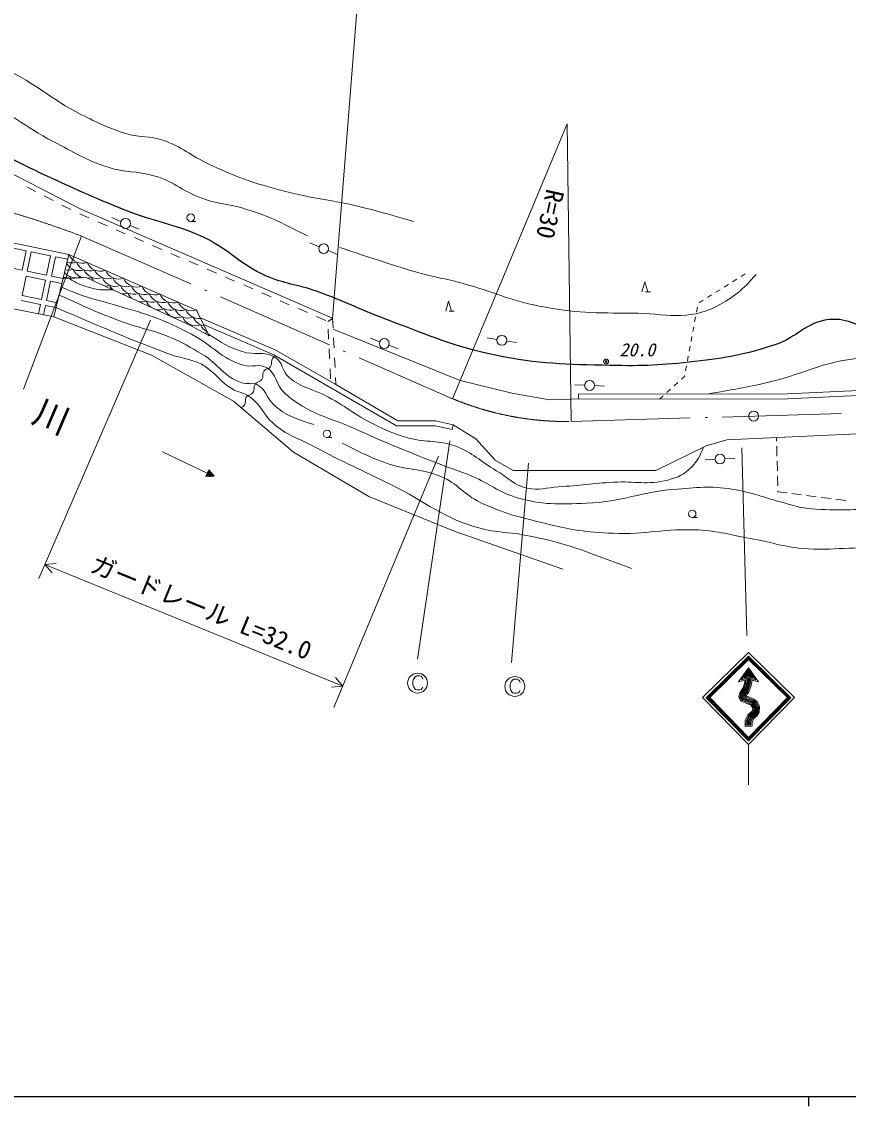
# Model space of a CAD drawing. Units: millimetres, scale not verified. Extents: x 40000 to 680000, y 20000 to 380000.
# Drawn here: x 88751 to 172003, y 204000 to 313252 of the extents above; entities that cross this region are included whole.
import ezdxf
from ezdxf.enums import TextEntityAlignment as Align

# ---------------------------------------------------------------- set-up
doc = ezdxf.new("R2010")
doc.units = ezdxf.units.MM
doc.header["$LTSCALE"] = 1000
doc.header["$PDMODE"] = 32
doc.header["$PDSIZE"] = 500
doc.linetypes.add('LONG_DASHED_DOTTED', pattern=[15.25, 12, -1.5, 0.25, -1.5])
for name, color, linetype, lineweight in [('M-BGD', 7, 'Continuous', 13), ('M-BMK', 2, 'LONG_DASHED_DOTTED', 13), ('M-STR-HTXT', 7, 'Continuous', 13), ('M-STR-STRC', 7, 'Continuous', 13), ('M-TTL-BAND', 7, 'Continuous', 25)]:
    doc.layers.add(name, color=color, linetype=linetype, lineweight=lineweight)
doc.layers.add('M-BMK-HTXT', color=7, linetype='Continuous')
doc.styles.add('ＭＳ ゴシック', font='')
doc.styles.get('ＭＳ ゴシック').set_extended_font_data('MS Gothic')

msp = doc.modelspace()

# ---------------------------------------------------------------- hatches: boundary and pattern name
at = {"layer": 'M-STR-STRC'}
h = msp.add_hatch(dxfattribs=at)
h.set_pattern_fill('USER', color=256, style=0, pattern_type=2)
h.set_pattern_definition([(89.4106, (157682, 245160), (-199.9894, 2.0572), []), (89.4106, (157682, 254881), (-199.9894, 2.0572), [])])
h.paths.add_polyline_path([(157682, 245160), (161957, 249347), (166230, 245160), (161957, 240800), (157682, 245160), (158043, 245163), (161957, 248997), (165869, 245163), (161957, 241157), (158043, 245163)])

# ---------------------------------------------------------------- linework, layer by layer
at = {"layer": 'M-BGD'}
for p, q in [((85055, 299343), (94584, 294434)), ((89252, 296618), (90141, 296160)), ((91030, 295702), (91919, 295244)), ((72653, 294072), (93507, 289804)), ((92808, 294786), (93697, 294328)), ((94584, 294434), (120053, 283403)), ((94593, 293885), (95510, 293488)), ((96428, 293090), (97346, 292693)), ((97826, 293512), (98747, 293122)), ((105773, 293137), (106273, 293137)), ((98263, 292295), (99181, 291898)), ((99668, 292732), (100589, 292343)), ((100099, 291501), (101016, 291103)), ((101934, 290706), (102851, 290308)), ((117781, 290969), (118704, 290584)), ((89208, 290174), (87248, 290575)), ((88807, 288214), (89208, 290174)), ((89698, 290073), (89297, 288114)), ((91657, 289672), (89698, 290073)), ((91256, 287713), (91657, 289672)), ((92147, 289572), (91746, 287613)), ((93507, 289804), (91972, 283514)), ((93389, 289318), (92147, 289572)), ((93507, 289804), (106363, 284207)), ((103769, 289911), (104687, 289513)), ((119627, 290200), (120550, 289815)), ((86847, 288615), (88807, 288214)), ((105604, 289116), (106522, 288718)), ((91972, 283514), (70295, 287782)), ((89196, 287624), (88795, 285665)), ((91156, 287223), (89196, 287624)), ((89297, 288114), (91256, 287713)), ((91746, 287613), (92914, 287374)), ((95244, 287492), (92906, 287339)), ((105690, 282690), (95244, 287492)), ((107440, 288321), (108357, 287924)), ((109275, 287526), (110192, 287129)), ((161203, 287588), (161627, 287854)), ((90755, 285264), (91156, 287223)), ((91646, 287123), (91245, 285164)), ((92796, 286888), (91646, 287123)), ((111110, 286731), (112028, 286334)), ((151215, 286036), (151515, 287036)), ((151515, 287036), (151815, 286036)), ((158663, 285992), (159086, 286258)), ((159510, 286524), (159933, 286790)), ((160356, 287056), (160780, 287322)), ((90655, 284774), (88695, 285175)), ((88795, 285665), (90755, 285264)), ((91245, 285164), (92321, 284943)), ((112945, 285936), (113863, 285539)), ((152065, 286036), (151565, 286036)), ((156969, 284928), (157393, 285194)), ((157816, 285460), (158239, 285726)), ((90458, 283812), (90655, 284774)), ((91144, 284674), (90948, 283716)), ((92203, 284457), (91144, 284674)), ((106363, 284207), (107627, 281595)), ((114781, 285142), (115698, 284744)), ((116616, 284347), (117534, 283949)), ((131452, 284086), (131752, 285086)), ((131752, 285086), (132052, 284086)), ((132302, 284086), (131802, 284086)), ((156709, 283997), (156801, 284489)), ((91972, 283514), (101814, 279658)), ((114358, 280156), (106753, 283429)), ((118451, 283552), (119369, 283154)), ((120055, 283362), (119570, 283067)), ((120053, 283403), (120105, 282404)), ((156527, 283014), (156618, 283506)), ((107627, 281595), (105690, 282690)), ((119610, 282287), (119662, 281289)), ((120111, 282286), (132924, 277125)), ((156344, 282031), (156435, 282523)), ((120156, 281406), (120208, 280407)), ((123881, 281387), (124811, 281019)), ((135627, 281399), (136614, 281240)), ((137601, 281081), (138589, 280922)), ((156161, 281048), (156253, 281539)), ((120399, 276704), (114358, 280156)), ((119713, 280290), (119765, 279291)), ((125741, 280652), (126671, 280284)), ((155978, 280065), (156070, 280556)), ((101814, 279658), (110070, 275025)), ((120260, 279408), (120311, 278410)), ((155796, 279081), (155887, 279573)), ((119817, 278293), (119868, 277294)), ((155200, 277244), (155506, 277520)), ((155506, 277520), (155522, 277607)), ((155613, 278098), (155704, 278590)), ((120363, 277411), (120399, 276704)), ((126637, 273052), (120399, 276704)), ((132924, 277125), (138132, 275835)), ((144450, 276668), (145450, 276629)), ((146449, 276591), (147448, 276552)), ((154457, 276575), (154828, 276910)), ((165876, 275266), (198692, 276818)), ((138132, 275835), (141911, 275162)), ((144844, 275218), (144843, 275718)), ((152971, 275236), (153342, 275571)), ((153714, 275906), (154085, 276240)), ((110070, 275025), (116135, 269886)), ((141911, 275162), (144048, 275216)), ((144048, 275216), (165876, 275266)), ((130442, 273052), (126637, 273052)), ((132218, 272646), (130442, 273052)), ((132107, 272159), (132218, 272646)), ((134502, 271226), (132218, 272646)), ((119490, 271359), (119990, 271359)), ((136430, 269094), (134502, 271226)), ((159770, 271124), (157690, 270515)), ((176870, 271936), (159770, 271124)), ((164781, 270995), (164771, 271362)), ((102929, 269935), (107442, 267783)), ((116135, 269886), (123717, 265421)), ((157690, 270515), (152616, 268029)), ((164820, 269496), (164794, 270495)), ((138256, 268029), (136430, 269094)), ((157582, 269150), (158581, 269183)), ((159581, 269215), (160580, 269247)), ((164859, 267996), (164833, 268996)), ((107217, 267891), (107442, 267783)), ((107604, 268121), (107281, 267445)), ((107389, 267670), (107840, 267455)), ((107399, 267693), (107896, 267456)), ((107410, 267715), (107952, 267457)), ((107421, 267738), (108008, 267458)), ((107432, 267760), (108063, 267459)), ((107442, 267783), (108119, 267460)), ((107453, 267806), (108085, 267504)), ((107464, 267828), (108051, 267548)), ((107475, 267851), (108016, 267592)), ((107485, 267873), (107982, 267637)), ((107496, 267896), (107948, 267681)), ((107507, 267918), (107913, 267725)), ((107518, 267941), (107879, 267769)), ((107528, 267964), (107844, 267813)), ((107539, 267986), (107810, 267857)), ((107550, 268009), (107776, 267901)), ((107561, 268031), (107741, 267945)), ((107572, 268054), (107707, 267989)), ((107582, 268076), (107673, 268033)), ((107593, 268099), (107638, 268077)), ((108119, 267460), (107604, 268121)), ((152616, 268029), (138256, 268029)), ((107281, 267445), (108119, 267460)), ((107292, 267467), (107337, 267446)), ((107302, 267490), (107393, 267447)), ((107313, 267512), (107449, 267448)), ((107324, 267535), (107505, 267449)), ((107335, 267557), (107560, 267450)), ((107346, 267580), (107616, 267451)), ((107356, 267602), (107672, 267452)), ((107367, 267625), (107728, 267453)), ((107378, 267648), (107784, 267454)), ((164898, 266497), (164872, 267496)), ((164913, 265895), (164911, 265997)), ((165804, 265781), (164913, 265895)), ((167292, 265590), (166300, 265717)), ((168780, 265400), (167788, 265527)), ((123717, 265421), (132394, 261883)), ((170267, 265209), (169275, 265336)), ((171755, 265019), (170763, 265146)), ((156286, 263298), (156786, 263298)), ((132394, 261883), (143261, 258092))]:
    msp.add_line(p, q, dxfattribs=at)
for points in [[(107069, 282748), (114133, 279708), (126503, 272552), (130386, 272552), (132107, 272159)], [(198906, 277325), (165863, 275766), (144843, 275718)]]:
    msp.add_lwpolyline(points, dxfattribs=at)
for centre, radius in [((99207, 292927), 500), ((105773, 293512), 375), ((119165, 290392), 500), ((125276, 280835), 500), ((137108, 281161), 500), ((147614, 279023), 100), ((147614, 279023), 80), ((147614, 279023), 60), ((147614, 279023), 40), ((147614, 279023), 20), ((147614, 279023), 20), ((145949, 276610), 500), ((119490, 271734), 375), ((159081, 269199), 500), ((156286, 263673), 375)]:
    msp.add_circle(centre, radius, dxfattribs=at)
for centre, start, end in [((94843, 290368), 202.86968, 290.07524), ((94524, 289634), 211.13566, 290.07532), ((93767, 290400), 251.9036, 290.07532), ((95601, 289602), 202.86968, 290.07532), ((96677, 289569), 202.86976, 290.07515), ((93128, 288933), 262.69618, 290.07532), ((94205, 288901), 218.33903, 290.07532), ((93448, 289667), 257.29539, 290.07532), ((94962, 288135), 202.86968, 210.80083), ((95281, 288868), 202.86968, 254.69857), ((96039, 288102), 202.86968, 206.32926), ((96358, 288836), 202.86968, 290.07532), ((95281, 288868), 274.49618, 290.07532), ((97115, 288070), 202.86968, 219.59992), ((97434, 288803), 202.86968, 290.07532), ((98192, 288037), 202.86968, 290.07532), ((98511, 288771), 202.86985, 290.07507), ((99268, 288005), 202.86968, 290.07532), ((100345, 287972), 202.86993, 290.07499), ((97115, 288070), 271.02573, 290.07532), ((98949, 287271), 202.86968, 223.57601), ((100025, 287239), 202.86968, 290.07532), ((101102, 287207), 202.86968, 290.07532), ((102178, 287174), 202.87001, 290.07491), ((98949, 287271), 267.04964, 290.07532), ((100783, 286473), 202.86968, 228.41218), ((101859, 286441), 202.86968, 290.07532), ((102936, 286408), 202.86968, 290.07532), ((104012, 286376), 202.87009, 290.07483), ((100783, 286473), 262.21347, 290.07532), ((102616, 285675), 202.86968, 235.28583), ((102616, 285675), 255.33982, 290.07532), ((103693, 285642), 202.86968, 290.07532), ((104450, 284876), 202.86968, 290.07532), ((104769, 285610), 202.86968, 290.07532), ((105527, 284844), 202.86968, 290.07532), ((105846, 285577), 202.87017, 290.07474), ((106603, 284811), 202.86968, 276.5281), ((107680, 284779), 202.87026, 214.33864), ((103373, 284909), 289.02022, 290.07532), ((105207, 284110), 202.86968, 203.97199), ((106284, 284078), 202.86968, 290.07532), ((107360, 284045), 202.86968, 261.04392), ((105207, 284110), 286.65366, 290.07532), ((107041, 283312), 202.86968, 206.80213), ((108117, 283280), 202.86968, 241.68864), ((107041, 283312), 274.24609, 287.08976)]:
    msp.add_arc(centre, 1450, start, end, dxfattribs=at)
at = {"layer": 'M-BGD', "lineweight": 18}
for centre, start, end in [((113334, 278849), 284.07691, 7.70785), ((114502, 279007), 104.07691, 187.70785), ((112454, 277548), 284.07691, 7.70785), ((113621, 277706), 104.07691, 187.70785), ((112740, 276406), 104.07691, 187.70785), ((111859, 275105), 104.07691, 187.70785), ((111573, 276248), 284.07691, 7.70785), ((110692, 274947), 284.07691, 7.70785)]:
    msp.add_arc(centre, 589, start, end, dxfattribs=at)
at = {"layer": 'M-BGD'}
for points, knots in [([(69340, 311476), (70288, 311195), (70619, 311160), (71448, 311000), (75163, 310282), (77383, 311361), (81135, 310870), (83631, 310543), (84837, 309536), (87115, 308465), (90248, 306991), (91634, 305479), (94722, 303914), (96467, 303029), (97464, 302531), (99337, 301964), (100720, 301545), (101610, 301778), (102978, 301314), (104903, 300660), (105749, 299763), (107593, 298908), (110007, 297790), (111407, 297235), (113964, 296503), (117862, 295387), (120191, 295348), (124106, 294292), (125712, 293859), (126256, 293721), (128202, 293122)], [0, 0, 0, 0, 1, 1, 1, 2, 2, 2, 3, 3, 3, 4, 4, 4, 5, 5, 5, 6, 6, 6, 7, 7, 7, 8, 8, 8, 9, 9, 9, 10, 10, 10, 10]), ([(68682, 306556), (73218, 306774), (74721, 306968), (78534, 306449), (80868, 306132), (82208, 306003), (84450, 305279), (87619, 304256), (88957, 302691), (91926, 301184), (94053, 300103), (95184, 299322), (97452, 298583), (99195, 298015), (100307, 298247), (102068, 297738), (104218, 297116), (105135, 296009), (107268, 295333), (108660, 294892), (109505, 294886), (110909, 294488), (113613, 293720), (114546, 293151), (117540, 291692)], [0, 0, 0, 0, 1, 1, 1, 2, 2, 2, 3, 3, 3, 4, 4, 4, 5, 5, 5, 6, 6, 6, 7, 7, 7, 8, 8, 8, 8]), ([(120790, 290522), (122679, 289882), (123163, 289717), (124691, 289222), (126135, 288754), (126936, 288465), (128397, 288052), (130257, 287524), (131342, 287391), (133207, 286881), (136222, 286058), (137811, 285206), (140878, 284606), (144477, 283902), (146573, 283904), (150240, 283891), (153578, 283879), (155808, 283040), (158756, 284606), (160511, 285538), (161345, 286203), (162722, 287792)], [0, 0, 0, 0, 1, 1, 1, 2, 2, 2, 3, 3, 3, 4, 4, 4, 5, 5, 5, 6, 6, 6, 7, 7, 7, 7]), ([(157782, 275747), (160492, 276195), (161237, 276347), (163437, 276805), (167338, 277616), (169342, 279081), (173318, 279340), (175033, 279452), (175915, 278653), (177609, 278365), (179677, 278014), (180843, 277658), (182940, 277715), (186132, 277802), (188161, 277619), (191001, 279080), (193100, 280160), (194215, 281082), (195617, 282981), (197156, 285066), (197150, 286825), (198867, 288767), (199533, 289520), (199802, 289843), (200687, 290587)], [0, 0, 0, 0, 1, 1, 1, 2, 2, 2, 3, 3, 3, 4, 4, 4, 5, 5, 5, 6, 6, 6, 7, 7, 7, 8, 8, 8, 8]), ([(93525, 287380), (94341, 286904), (94667, 286736), (95464, 286498), (96417, 286213), (96866, 286233), (97996, 286227)], [0, 0, 0, 0, 1, 1, 1, 2, 2, 2, 2]), ([(186728, 264410), (184616, 264433), (184059, 264429), (182348, 264410), (179451, 264379), (177832, 264183), (174935, 264158), (172138, 264133), (170557, 263956), (167774, 264242), (166933, 264328), (166489, 264540), (165668, 264747), (163718, 265240), (162677, 265733), (160698, 266095), (158432, 266510), (157099, 266348), (154801, 266179), (151181, 265913), (149247, 264885), (145619, 264747), (142848, 264642), (141200, 264540), (138543, 265337), (136725, 265882), (135910, 266701), (134163, 267443), (132706, 268062), (131843, 268292), (130372, 268875), (127355, 270071), (125655, 270723), (122706, 272076), (119724, 273445), (117647, 273671), (115209, 275867), (114313, 276673), (114475, 277778), (113440, 278394), (112643, 278868), (111971, 278389), (111081, 278647), (108799, 279309), (107975, 280685), (105858, 281764), (104375, 282519), (103545, 282960), (101983, 283533), (100400, 284113), (99469, 284307), (97855, 284796), (96540, 285196), (95770, 285318), (94486, 285807), (93784, 286075), (93538, 286170), (92712, 286546)], [0, 0, 0, 0, 1, 1, 1, 2, 2, 2, 3, 3, 3, 4, 4, 4, 5, 5, 5, 6, 6, 6, 7, 7, 7, 8, 8, 8, 9, 9, 9, 10, 10, 10, 11, 11, 11, 12, 12, 12, 13, 13, 13, 14, 14, 14, 15, 15, 15, 16, 16, 16, 17, 17, 17, 18, 18, 18, 19, 19, 19, 19]), ([(92536, 285719), (95741, 284272), (96641, 283817), (99372, 282859), (101002, 282287), (101994, 282187), (103584, 281511), (104951, 280929), (105674, 280499), (106953, 279742), (108596, 278770), (109095, 277461), (110912, 276878), (111480, 276696), (111894, 276973), (112429, 276709), (113351, 276256), (113360, 275386), (114114, 274688), (115409, 273487), (116309, 273309), (118157, 272666)], [0, 0, 0, 0, 1, 1, 1, 2, 2, 2, 3, 3, 3, 4, 4, 4, 5, 5, 5, 6, 6, 6, 7, 7, 7, 7]), ([(92203, 284459), (97722, 282112), (99177, 281419), (103752, 279742), (105130, 279237), (106070, 279294), (107290, 278478), (108397, 277739), (108765, 276981), (109902, 276288), (110581, 275875), (111113, 275915), (111755, 275446), (112847, 274648), (113028, 273744), (114029, 272834), (115404, 271586), (116522, 271355), (118157, 270476), (121164, 268859), (122929, 268109), (125991, 266601), (129477, 264884), (131171, 263235), (134921, 262220), (136623, 261759), (137652, 261871), (139386, 261546), (143723, 260735), (145235, 259987), (150168, 258177)], [0, 0, 0, 0, 1, 1, 1, 2, 2, 2, 3, 3, 3, 4, 4, 4, 5, 5, 5, 6, 6, 6, 7, 7, 7, 8, 8, 8, 9, 9, 9, 10, 10, 10, 10]), ([(107525, 281806), (108966, 280864), (109516, 280470), (110959, 280018), (112199, 279630), (113113, 280114), (114240, 279467), (115085, 278982), (114934, 278061), (115674, 277427), (116990, 276298), (118122, 276272), (119644, 275442), (121611, 274368), (122547, 273462), (124579, 272519), (125782, 271960), (126467, 271641), (127750, 271306), (129559, 270833), (130712, 271128), (132465, 270479), (134209, 269833), (134940, 268963), (136545, 268025), (137753, 267319), (138296, 266563), (139661, 266260), (140871, 265992), (141595, 266318), (142832, 266398), (145000, 266539), (146205, 266732), (148374, 266867), (150504, 266999), (151769, 266543), (153833, 267087), (154868, 267360), (155490, 267639), (156232, 268411), (156853, 269058), (157056, 269483), (157413, 270380)], [0, 0, 0, 0, 1, 1, 1, 2, 2, 2, 3, 3, 3, 4, 4, 4, 5, 5, 5, 6, 6, 6, 7, 7, 7, 8, 8, 8, 9, 9, 9, 10, 10, 10, 11, 11, 11, 12, 12, 12, 13, 13, 13, 14, 14, 14, 14]), ([(121021, 270813), (123021, 269762), (123684, 269437), (125486, 268791), (127559, 268048), (128921, 268273), (130962, 267443), (132678, 266745), (133246, 265624), (134921, 264832), (137329, 263692), (138822, 263370), (141407, 262726), (144053, 262066), (145590, 261828), (148315, 261715), (151671, 261576), (153553, 262232), (156907, 262052), (158971, 261941), (160096, 261570), (162130, 261209), (164176, 260847), (165284, 260388), (167353, 260198), (170631, 259898), (172527, 260547), (175777, 260030), (177473, 259760), (178128, 259650), (180073, 259103)], [0, 0, 0, 0, 1, 1, 1, 2, 2, 2, 3, 3, 3, 4, 4, 4, 5, 5, 5, 6, 6, 6, 7, 7, 7, 8, 8, 8, 9, 9, 9, 10, 10, 10, 10])]:
    msp.add_open_spline(points, degree=3, knots=knots, dxfattribs=at)
at = {"layer": 'M-BGD', "lineweight": 25}
msp.add_open_spline([(195161, 290392), (192775, 289191), (191825, 288776), (190091, 287206), (188676, 285926), (188451, 284620), (186905, 283501), (185362, 282384), (184230, 282083), (182355, 281746), (179576, 281246), (177940, 281794), (175139, 282136), (173126, 282381), (172082, 283466), (170068, 283241), (167731, 282979), (166844, 281431), (164607, 280705), (161547, 279712), (159743, 279372), (156546, 279015), (153236, 278646), (151359, 278553), (148029, 278625), (143492, 278724), (140903, 278752), (136458, 279665), (132194, 280541), (129944, 281604), (125861, 283111), (122933, 284191), (121393, 285061), (118450, 286101), (116473, 286800), (115232, 286815), (113314, 287661), (110768, 288786), (109759, 290191), (107268, 291432), (104501, 292811), (102674, 292914), (99792, 294032), (96336, 295374), (94450, 296254), (91081, 297803), (88388, 299041), (86967, 299922), (84255, 301119), (82232, 302011), (81183, 302918), (78989, 303199), (76519, 303515), (75104, 303092), (72618, 302939), (70873, 302831), (70306, 302791), (68154, 302609)], degree=3, knots=[0, 0, 0, 0, 1, 1, 1, 2, 2, 2, 3, 3, 3, 4, 4, 4, 5, 5, 5, 6, 6, 6, 7, 7, 7, 8, 8, 8, 9, 9, 9, 10, 10, 10, 11, 11, 11, 12, 12, 12, 13, 13, 13, 14, 14, 14, 15, 15, 15, 16, 16, 16, 17, 17, 17, 18, 18, 18, 19, 19, 19, 19], dxfattribs=at)
at = {"layer": 'M-BGD'}
msp.add_point((147614, 279023), dxfattribs=at)
at = {"layer": 'M-BMK'}
for p, q in [((94790, 291652), (132154, 275273)), ((144079, 272977), (251136, 276157))]:
    msp.add_line(p, q, dxfattribs=at)
at = {"layer": 'M-BMK', "linetype": 'Continuous'}
msp.add_circle((162467, 273523), 500, dxfattribs=at)
at = {"layer": 'M-BMK'}
for centre, radius, start, end in [((59288, 198166), 100000, 69.20579, 81.7038), ((143672, 302974), 30000, 247.42154, 270.77593)]:
    msp.add_arc(centre, radius, start, end, dxfattribs=at)
at = {"layer": 'M-STR-HTXT'}
for p, q in [((120055, 283362), (123233, 323750)), ((132154, 275273), (143672, 302974)), ((144079, 272977), (143672, 302974)), ((94790, 291652), (88941, 276252)), ((101725, 283183), (90475, 257167)), ((131886, 271029), (128621, 249034)), ((161270, 270342), (161785, 251440)), ((130729, 269472), (120182, 244160)), ((139790, 268795), (138072, 248691)), ((91089, 258588), (92212, 258691)), ((91089, 258588), (121082, 246319)), ((91089, 258588), (91818, 257728)), ((121082, 246319), (120353, 247179)), ((121082, 246319), (119959, 246216))]:
    msp.add_line(p, q, dxfattribs=at)
at = {"layer": 'M-STR-STRC'}
for p, q in [((128159, 246819), (128210, 247038)), ((128210, 247038), (128264, 247105)), ((128264, 247105), (128379, 247260)), ((128379, 247260), (128534, 247366)), ((128534, 247366), (128813, 247368)), ((128813, 247368), (128975, 247317)), ((128975, 247317), (129085, 247206)), ((129085, 247206), (129144, 247038)), ((138059, 246761), (138174, 246917)), ((138174, 246917), (138329, 247022)), ((138329, 247022), (138608, 247025)), ((138608, 247025), (138770, 246973)), ((138770, 246973), (138880, 246863)), ((128159, 246489), (128159, 246819)), ((128206, 246277), (128159, 246489)), ((128318, 246109), (128206, 246277)), ((128424, 246001), (128318, 246109)), ((128541, 245945), (128424, 246001)), ((128815, 245945), (128541, 245945)), ((128977, 245996), (128815, 245945)), ((129087, 246111), (128977, 245996)), ((129137, 246212), (129087, 246111)), ((137953, 246476), (138005, 246694)), ((137953, 246145), (137953, 246476)), ((138000, 245934), (137953, 246145)), ((138113, 245765), (138000, 245934)), ((138005, 246694), (138059, 246761)), ((138880, 246863), (138938, 246694)), ((138931, 245869), (138882, 245767)), ((138218, 245657), (138113, 245765)), ((138335, 245601), (138218, 245657)), ((138610, 245601), (138335, 245601)), ((138772, 245653), (138610, 245601)), ((138882, 245767), (138772, 245653)), ((161957, 240443), (161957, 236385))]:
    msp.add_line(p, q, dxfattribs=at)
for points in [[(157328, 245163), (161957, 249697), (166583, 245163), (161957, 240443)], [(157682, 245160), (161957, 249347), (166230, 245160), (161957, 240800)], [(158043, 245163), (161957, 248997), (165869, 245163), (161957, 241157)], [(161957, 247123), (162678, 246957), (161957, 247967), (161236, 246957)], [(161957, 247234), (162426, 247125), (161957, 247782), (161488, 247125)], [(161957, 247303), (162266, 247232), (161957, 247665), (161648, 247232)], [(161957, 247386), (162077, 247358), (161957, 247527), (161836, 247358)], [(161957, 247417), (162006, 247405), (161957, 247475), (161907, 247405)]]:
    msp.add_lwpolyline(points, close=True, dxfattribs=at)
for points in [[(162307, 246921), (162957, 246771), (161957, 248171), (160957, 246771), (161607, 246921)], [(161607, 246921), (161451, 246219), (161083, 245663), (160980, 245216), (161218, 244804), (162179, 244393), (162393, 244118), (162320, 243807), (161887, 243424), (161626, 242893), (161607, 242274), (162307, 242277), (162307, 242677), (162491, 243058), (162778, 243293), (163031, 243690), (163075, 244268), (162824, 244773), (162491, 245027), (161996, 245230), (161799, 245275), (161749, 245380), (161803, 245516), (161967, 245657), (162171, 246251), (162307, 246921)], [(161760, 247078), (161560, 246173), (161191, 245616), (161103, 245234), (161299, 244896), (162252, 244488), (162518, 244145), (162425, 243745), (161981, 243352), (161741, 242865), (161726, 242390), (162191, 242392), (162191, 242704), (162398, 243132), (162690, 243371), (162918, 243727), (162957, 244245), (162733, 244698), (162433, 244925), (161919, 245137), (161689, 245220), (161659, 245377), (161694, 245553), (161858, 245696), (162059, 246281), (162218, 247063)], [(161875, 247105), (161659, 246130), (161290, 245574), (161216, 245251), (161373, 244979), (162319, 244574), (162633, 244170), (162520, 243688), (162067, 243287), (161846, 242838), (161836, 242497), (162085, 242498), (162085, 242728), (162313, 243199), (162609, 243443), (162814, 243762), (162849, 244224), (162649, 244628), (162380, 244832), (161849, 245051), (161607, 245170), (161547, 245367), (161589, 245562), (161758, 245731), (161956, 246309), (162114, 247087)], [(161971, 247120), (161744, 246094), (161375, 245537), (161312, 245266), (161437, 245051), (162377, 244649), (162732, 244192), (162602, 243639), (162140, 243230), (161937, 242816), (161930, 242588), (161994, 242589), (161994, 242749), (162239, 243256), (162541, 243504), (162725, 243792), (162757, 244206), (162577, 244568), (162334, 244753), (161788, 244977), (161516, 245097), (161442, 245321), (161489, 245539), (161672, 245761), (161868, 246333), (162025, 247108)]]:
    msp.add_lwpolyline(points, dxfattribs=at)
for centre in [(128621, 246629), (128621, 246629), (138415, 246285), (138415, 246285)]:
    msp.add_circle(centre, 1000, dxfattribs=at)
at = {"layer": 'M-TTL-BAND'}
for p, q in [((40000, 205000), (579000, 205000)), ((168000, 205000), (168000, 204000))]:
    msp.add_line(p, q, dxfattribs=at)

# ---------------------------------------------------------------- texts
at = {"layer": 'M-BGD', "style": 'ＭＳ ゴシック', "oblique": 15}
msp.add_text('20.0', height=1320, dxfattribs=at).set_placement((150755, 279148), align=Align.BOTTOM_CENTER)
at = {"layer": 'M-BMK-HTXT', "style": 'ＭＳ ゴシック'}
msp.add_text('粟\u3000野\u3000川', height=2566, rotation=336.801, dxfattribs=at).set_placement((84501, 274348), align=Align.BOTTOM_CENTER)
at = {"layer": 'M-STR-HTXT', "style": 'ＭＳ ゴシック'}
for s, rotation, p in [('R=30', 257.738, (140547, 294176)), ('ガードレール L=32.0', 337.751, (106275, 252916))]:
    msp.add_text(s, height=1833, rotation=rotation, dxfattribs=at).set_placement(p, align=Align.BOTTOM_CENTER)

doc.saveas('drawing.dxf')
